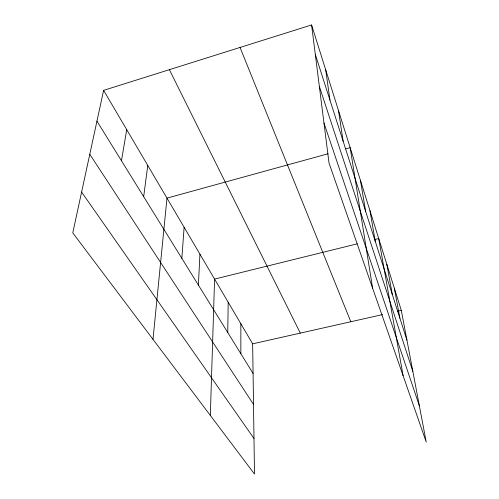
<?xml version="1.0" encoding="UTF-8"?>
<svg xmlns="http://www.w3.org/2000/svg" width="499" height="499" viewBox="0 0 499 499"><rect width="100%" height="100%" fill="white"/><g stroke="black" fill="none" stroke-linecap="round" stroke-linejoin="round"><path stroke-width="0.75" d="M227.75 332.54L228.186 302.219M210.328 415.442L214.589 279.091L357.203 243.843M198.377 285.066L199.943 254.184M181.854 258.363L184.125 227.282M152.993 339.351L166.984 198.128L328.099 153.748M143.675 196.656L147.76 165.431M121.463 160.765L126.727 129.659M103.617 90.356L72.773 232.89L254.49 474.05L252.656 343.836L103.617 90.356L311.588 24.95L401.302 310.378L426.227 442.07L329.016 163.011L311.588 24.95M345.751 148.883L350.161 147.667L372.597 288.11M374.269 239.626L378.716 238.528L403.098 375.666M252.656 343.836L382.608 314.588M397.566 311.22L401.302 310.378M81.605 192.065L253.985 438.496M89.783 154.278L253.504 404.377M96.949 121.151L253.074 373.458M169.392 69.667L300.298 333.114M240.044 47.449L350.816 321.743M323.97 123.047L419.391 405.936M319.341 86.364L412.854 371.387M315.312 54.435L406.947 340.187M394.316 288.16L399.917 318.275M386.812 264.27L392.345 294.659M369.971 210.697L375.285 241.454M360.484 180.513L365.624 211.333M338.528 110.653L343.144 141.223M325.728 69.941L329.958 100.106M240.842 323.745L240.861 353.729"/></g></svg>
